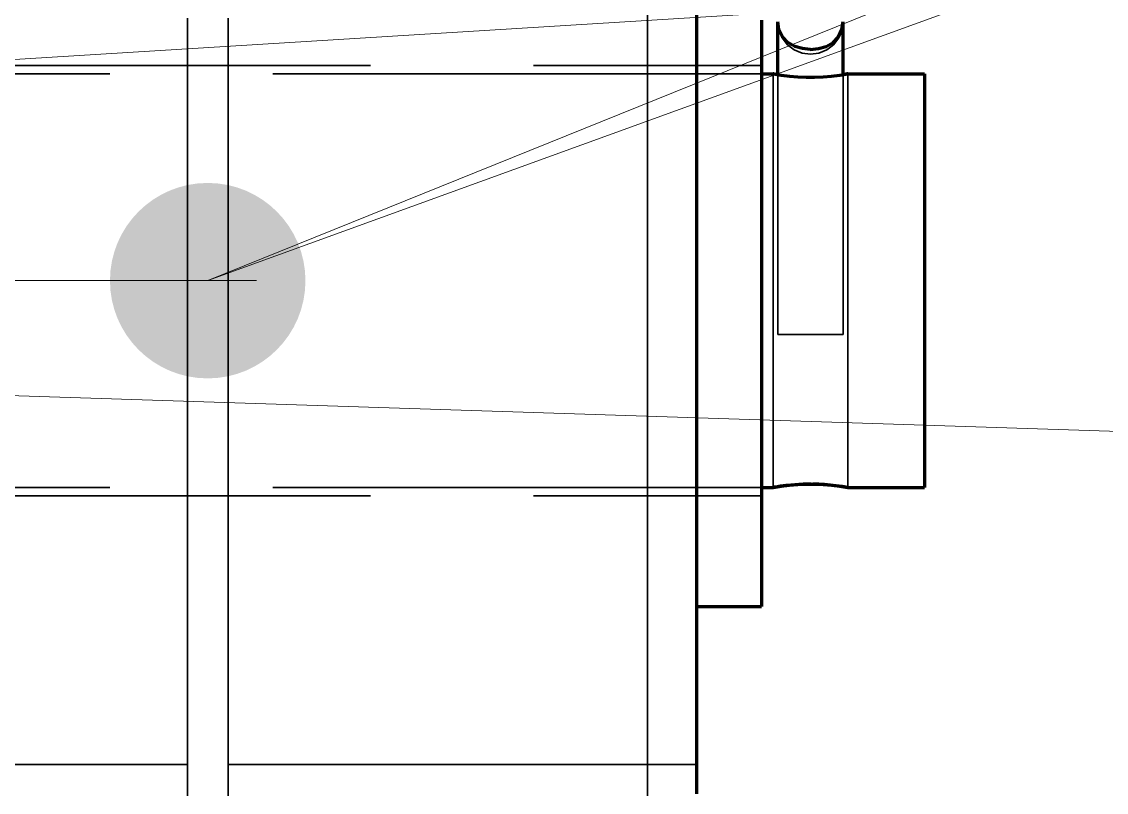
# Model space of a CAD drawing. Header units: millimetres. Extents: x 0 to 2382, y 0 to 420.
# Drawn here: x 181.46 to 188.12, y 230.86 to 235.59 of the extents above; entities that cross this region are included whole.
import ezdxf

# ---------------------------------------------------------------- set-up
doc = ezdxf.new("R2010")
doc.units = ezdxf.units.MM
doc.linetypes.add('IRAM-E-TRAZOS', pattern=[5, 4, -1])
doc.linetypes.add('IRAM-F-TRAZO-PUNTO', pattern=[20, 15, -2, 1, -2])
for name, color, linetype, lineweight in [('01-VISIBLE', 7, 'CONTINUOUS', 70), ('02-OCULTA', 4, 'IRAM-E-TRAZOS', 35), ('03-EJE', 1, 'IRAM-F-TRAZO-PUNTO', 18), ('08-FINA', 5, 'CONTINUOUS', 18)]:
    doc.layers.add(name, color=color, linetype=linetype, lineweight=lineweight)

msp = doc.modelspace()

# ---------------------------------------------------------------- hatches: boundary and pattern name
at = {"layer": '08-FINA'}
h = msp.add_hatch(color=7, dxfattribs=at)
h.dxf.hatch_style = 1
edge = h.paths.add_edge_path()
edge.add_arc((182.6, 234), 0.6, 0, 360)
h = msp.add_hatch(color=7, dxfattribs=at)
h.dxf.hatch_style = 1
edge = h.paths.add_edge_path()
edge.add_arc((182.6, 234), 0.6, 0, 360)

# ---------------------------------------------------------------- linework, layer by layer
at = {"layer": '01-VISIBLE'}
for p, q in [((186.1, 235.2649), (186.1, 235.59)), ((186.5, 235.2649), (186.5, 235.59)), ((186, 235.27), (186.07, 235.27)), ((186.53, 235.27), (187, 235.27)), ((186, 232.73), (186.07, 232.73)), ((186.53, 232.73), (187, 232.73)), ((185.6, 232), (186, 232))]:
    msp.add_line(p, q, dxfattribs=at)
for points in [[(185.6, 235.6625), (185.6, 235.575), (185.6, 235.4875), (185.6, 235.4), (185.6, 235.3125), (185.6, 235.225), (185.6, 235.1375), (185.6, 235.05), (185.6, 234.9625), (185.6, 234.875), (185.6, 234.7875), (185.6, 234.7), (185.6, 234.6125), (185.6, 234.525), (185.6, 234.4375), (185.6, 234.35), (185.6, 234.2625), (185.6, 234.175), (185.6, 234.0875), (185.6, 234), (185.6, 233.9125), (185.6, 233.825), (185.6, 233.7375), (185.6, 233.65), (185.6, 233.5625), (185.6, 233.475), (185.6, 233.3875), (185.6, 233.3), (185.6, 233.2125), (185.6, 233.125), (185.6, 233.0375), (185.6, 232.95), (185.6, 232.8625), (185.6, 232.775), (185.6, 232.6875), (185.6, 232.6), (185.6, 232.5125), (185.6, 232.425), (185.6, 232.3375), (185.6, 232.25), (185.6, 232.1625), (185.6, 232.075), (185.6, 231.9875), (185.6, 231.9), (185.6, 231.8125), (185.6, 231.725), (185.6, 231.6375), (185.6, 231.55), (185.6, 231.4625), (185.6, 231.375), (185.6, 231.2875), (185.6, 231.2), (185.6, 231.1125), (185.6, 231.025), (185.6, 230.9375), (185.6, 230.85)], [(186, 235.6), (186, 235.55), (186, 235.5), (186, 235.45), (186, 235.4), (186, 235.35), (186, 235.3), (186, 235.25), (186, 235.2), (186, 235.15), (186, 235.1), (186, 235.05), (186, 235), (186, 234.95), (186, 234.9), (186, 234.85), (186, 234.8), (186, 234.75), (186, 234.7), (186, 234.65), (186, 234.6), (186, 234.55), (186, 234.5), (186, 234.45), (186, 234.4), (186, 234.35), (186, 234.3), (186, 234.25), (186, 234.2), (186, 234.15), (186, 234.1), (186, 234.05), (186, 234), (186, 233.95), (186, 233.9), (186, 233.85), (186, 233.8), (186, 233.75), (186, 233.7), (186, 233.65), (186, 233.6), (186, 233.55), (186, 233.5), (186, 233.45), (186, 233.4), (186, 233.35), (186, 233.3), (186, 233.25), (186, 233.2), (186, 233.15), (186, 233.1), (186, 233.05), (186, 233), (186, 232.95), (186, 232.9), (186, 232.85), (186, 232.8), (186, 232.75), (186, 232.7), (186, 232.65), (186, 232.6), (186, 232.55), (186, 232.5), (186, 232.45), (186, 232.4), (186, 232.35), (186, 232.3), (186, 232.25), (186, 232.2), (186, 232.15), (186, 232.1), (186, 232.05), (186, 232)], [(186.3, 235.4201), (186.2512, 235.4246), (186.2042, 235.4384), (186.1617, 235.4625), (186.1276, 235.4975), (186.1066, 235.5416), (186.1, 235.59)], [(186.3, 235.4201), (186.3488, 235.4246), (186.3958, 235.4384), (186.4383, 235.4625), (186.4724, 235.4975), (186.4934, 235.5416), (186.5, 235.59)], [(186.1, 235.2649), (186.095, 235.2657), (186.09, 235.2665), (186.085, 235.2674), (186.08, 235.2682), (186.075, 235.2691), (186.07, 235.27)], [(186.07, 235.27), (186.1207, 235.2618), (186.1717, 235.2556), (186.223, 235.2514), (186.2743, 235.2493), (186.3257, 235.2493), (186.377, 235.2514), (186.4283, 235.2556), (186.4793, 235.2618), (186.53, 235.27)], [(186.53, 235.27), (186.525, 235.2691), (186.52, 235.2682), (186.515, 235.2674), (186.51, 235.2665), (186.505, 235.2657), (186.5, 235.2649)], [(187, 235.27), (187, 235.2192), (187, 235.1684), (187, 235.1176), (187, 235.0668), (187, 235.016), (187, 234.9652), (187, 234.9144), (187, 234.8636), (187, 234.8128), (187, 234.762), (187, 234.7112), (187, 234.6604), (187, 234.6096), (187, 234.5588), (187, 234.508), (187, 234.4572), (187, 234.4064), (187, 234.3556), (187, 234.3048), (187, 234.254), (187, 234.2032), (187, 234.1524), (187, 234.1016), (187, 234.0508), (187, 234), (187, 233.9492), (187, 233.8984), (187, 233.8476), (187, 233.7968), (187, 233.746), (187, 233.6952), (187, 233.6444), (187, 233.5936), (187, 233.5428), (187, 233.492), (187, 233.4412), (187, 233.3904), (187, 233.3396), (187, 233.2888), (187, 233.238), (187, 233.1872), (187, 233.1364), (187, 233.0856), (187, 233.0348), (187, 232.984), (187, 232.9332), (187, 232.8824), (187, 232.8316), (187, 232.7808), (187, 232.73)], [(186.07, 232.73), (186.1207, 232.7382), (186.1717, 232.7444), (186.223, 232.7486), (186.2743, 232.7507), (186.3257, 232.7507), (186.377, 232.7486), (186.4283, 232.7444), (186.4793, 232.7382), (186.53, 232.73)], [(186.1252, 232.7388), (186.1159, 232.7375), (186.1067, 232.7361), (186.0975, 232.7347), (186.0883, 232.7332), (186.0792, 232.7316), (186.07, 232.73)], [(186.1546, 232.7426), (186.1498, 232.742), (186.1449, 232.7414), (186.1401, 232.7408), (186.1352, 232.7402), (186.1304, 232.7395), (186.1255, 232.7389)], [(186.3039, 232.751), (186.2791, 232.7508), (186.2542, 232.7502), (186.2294, 232.749), (186.2046, 232.7474), (186.1798, 232.7452), (186.1551, 232.7426)], [(186.53, 232.73), (186.4944, 232.736), (186.4587, 232.741), (186.4228, 232.745), (186.3869, 232.748), (186.3509, 232.75), (186.3148, 232.7509)]]:
    msp.add_lwpolyline(points, dxfattribs=at)
at = {"layer": '02-OCULTA'}
for p, q in [((179.6, 235.32), (185.6, 235.32)), ((185.6, 235.32), (186, 235.32)), ((133, 235.27), (186, 235.27)), ((186.07, 232.73), (186.07, 235.27)), ((186.1, 233.67), (186.1, 235.2649)), ((186.5, 233.67), (186.5, 235.2649)), ((186.53, 232.73), (186.53, 235.27)), ((133, 232.73), (186, 232.73)), ((179.6, 232.68), (185.6, 232.68)), ((185.6, 232.68), (186, 232.68)), ((179.6, 231.03), (182.475, 231.03)), ((182.725, 231.03), (185.6, 231.03))]:
    msp.add_line(p, q, dxfattribs=at)
for points in [[(185.3, 235.638), (185.3, 235.575), (185.3, 235.512), (185.3, 235.449), (185.3, 235.386), (185.3, 235.323), (185.3, 235.26), (185.3, 235.197), (185.3, 235.134), (185.3, 235.071), (185.3, 235.008), (185.3, 234.945), (185.3, 234.882), (185.3, 234.819), (185.3, 234.756), (185.3, 234.693), (185.3, 234.63), (185.3, 234.567), (185.3, 234.504), (185.3, 234.441), (185.3, 234.378), (185.3, 234.315), (185.3, 234.252), (185.3, 234.189), (185.3, 234.126), (185.3, 234.063), (185.3, 234), (185.3, 233.937), (185.3, 233.874), (185.3, 233.811), (185.3, 233.748), (185.3, 233.685), (185.3, 233.622), (185.3, 233.559), (185.3, 233.496), (185.3, 233.433), (185.3, 233.37), (185.3, 233.307), (185.3, 233.244), (185.3, 233.181), (185.3, 233.118), (185.3, 233.055), (185.3, 232.992), (185.3, 232.929), (185.3, 232.866), (185.3, 232.803), (185.3, 232.74), (185.3, 232.677), (185.3, 232.614), (185.3, 232.551), (185.3, 232.488), (185.3, 232.425), (185.3, 232.362), (185.3, 232.299), (185.3, 232.236), (185.3, 232.173), (185.3, 232.11), (185.3, 232.047), (185.3, 231.984), (185.3, 231.921), (185.3, 231.858), (185.3, 231.795), (185.3, 231.732), (185.3, 231.669), (185.3, 231.606), (185.3, 231.543), (185.3, 231.48), (185.3, 231.417), (185.3, 231.354), (185.3, 231.291), (185.3, 231.228), (185.3, 231.165), (185.3, 231.102), (185.3, 231.039), (185.3, 230.976), (185.3, 230.913), (185.3, 230.85)], [(185.3, 230.85), (185.3, 230.913), (185.3, 230.976), (185.3, 231.039), (185.3, 231.102), (185.3, 231.165), (185.3, 231.228), (185.3, 231.291), (185.3, 231.354), (185.3, 231.417), (185.3, 231.48), (185.3, 231.543), (185.3, 231.606), (185.3, 231.669), (185.3, 231.732), (185.3, 231.795), (185.3, 231.858), (185.3, 231.921), (185.3, 231.984), (185.3, 232.047), (185.3, 232.11), (185.3, 232.173), (185.3, 232.236), (185.3, 232.299), (185.3, 232.362), (185.3, 232.425), (185.3, 232.488), (185.3, 232.551), (185.3, 232.614), (185.3, 232.677), (185.3, 232.74), (185.3, 232.803), (185.3, 232.866), (185.3, 232.929), (185.3, 232.992), (185.3, 233.055), (185.3, 233.118), (185.3, 233.181), (185.3, 233.244), (185.3, 233.307), (185.3, 233.37), (185.3, 233.433), (185.3, 233.496), (185.3, 233.559), (185.3, 233.622), (185.3, 233.685), (185.3, 233.748), (185.3, 233.811), (185.3, 233.874), (185.3, 233.937), (185.3, 234), (185.3, 234.063), (185.3, 234.126), (185.3, 234.189), (185.3, 234.252), (185.3, 234.315), (185.3, 234.378), (185.3, 234.441), (185.3, 234.504), (185.3, 234.567), (185.3, 234.63), (185.3, 234.693), (185.3, 234.756), (185.3, 234.819), (185.3, 234.882), (185.3, 234.945), (185.3, 235.008), (185.3, 235.071), (185.3, 235.134), (185.3, 235.197), (185.3, 235.26), (185.3, 235.323), (185.3, 235.386), (185.3, 235.449), (185.3, 235.512), (185.3, 235.575), (185.3, 235.638)], [(185.6, 230.85), (185.6, 230.9375), (185.6, 231.025), (185.6, 231.1125), (185.6, 231.2), (185.6, 231.2875), (185.6, 231.375), (185.6, 231.4625), (185.6, 231.55), (185.6, 231.6375), (185.6, 231.725), (185.6, 231.8125), (185.6, 231.9), (185.6, 231.9875), (185.6, 232.075), (185.6, 232.1625), (185.6, 232.25), (185.6, 232.3375), (185.6, 232.425), (185.6, 232.5125), (185.6, 232.6), (185.6, 232.6875), (185.6, 232.775), (185.6, 232.8625), (185.6, 232.95), (185.6, 233.0375), (185.6, 233.125), (185.6, 233.2125), (185.6, 233.3), (185.6, 233.3875), (185.6, 233.475), (185.6, 233.5625), (185.6, 233.65), (185.6, 233.7375), (185.6, 233.825), (185.6, 233.9125), (185.6, 234), (185.6, 234.0875), (185.6, 234.175), (185.6, 234.2625), (185.6, 234.35), (185.6, 234.4375), (185.6, 234.525), (185.6, 234.6125), (185.6, 234.7), (185.6, 234.7875), (185.6, 234.875), (185.6, 234.9625), (185.6, 235.05), (185.6, 235.1375), (185.6, 235.225), (185.6, 235.3125), (185.6, 235.4), (185.6, 235.4875), (185.6, 235.575), (185.6, 235.6625)], [(185.6, 235.638), (185.6, 235.575), (185.6, 235.512), (185.6, 235.449), (185.6, 235.386), (185.6, 235.323), (185.6, 235.26), (185.6, 235.197), (185.6, 235.134), (185.6, 235.071), (185.6, 235.008), (185.6, 234.945), (185.6, 234.882), (185.6, 234.819), (185.6, 234.756), (185.6, 234.693), (185.6, 234.63), (185.6, 234.567), (185.6, 234.504), (185.6, 234.441), (185.6, 234.378), (185.6, 234.315), (185.6, 234.252), (185.6, 234.189), (185.6, 234.126), (185.6, 234.063), (185.6, 234), (185.6, 233.937), (185.6, 233.874), (185.6, 233.811), (185.6, 233.748), (185.6, 233.685), (185.6, 233.622), (185.6, 233.559), (185.6, 233.496), (185.6, 233.433), (185.6, 233.37), (185.6, 233.307), (185.6, 233.244), (185.6, 233.181), (185.6, 233.118), (185.6, 233.055), (185.6, 232.992), (185.6, 232.929), (185.6, 232.866), (185.6, 232.803), (185.6, 232.74), (185.6, 232.677), (185.6, 232.614), (185.6, 232.551), (185.6, 232.488), (185.6, 232.425), (185.6, 232.362), (185.6, 232.299), (185.6, 232.236), (185.6, 232.173), (185.6, 232.11), (185.6, 232.047), (185.6, 231.984), (185.6, 231.921), (185.6, 231.858), (185.6, 231.795), (185.6, 231.732), (185.6, 231.669), (185.6, 231.606), (185.6, 231.543), (185.6, 231.48), (185.6, 231.417), (185.6, 231.354), (185.6, 231.291), (185.6, 231.228), (185.6, 231.165), (185.6, 231.102), (185.6, 231.039), (185.6, 230.976), (185.6, 230.913), (185.6, 230.85)], [(185.6, 230.85), (185.6, 230.913), (185.6, 230.976), (185.6, 231.039), (185.6, 231.102), (185.6, 231.165), (185.6, 231.228), (185.6, 231.291), (185.6, 231.354), (185.6, 231.417), (185.6, 231.48), (185.6, 231.543), (185.6, 231.606), (185.6, 231.669), (185.6, 231.732), (185.6, 231.795), (185.6, 231.858), (185.6, 231.921), (185.6, 231.984), (185.6, 232.047), (185.6, 232.11), (185.6, 232.173), (185.6, 232.236), (185.6, 232.299), (185.6, 232.362), (185.6, 232.425), (185.6, 232.488), (185.6, 232.551), (185.6, 232.614), (185.6, 232.677), (185.6, 232.74), (185.6, 232.803), (185.6, 232.866), (185.6, 232.929), (185.6, 232.992), (185.6, 233.055), (185.6, 233.118), (185.6, 233.181), (185.6, 233.244), (185.6, 233.307), (185.6, 233.37), (185.6, 233.433), (185.6, 233.496), (185.6, 233.559), (185.6, 233.622), (185.6, 233.685), (185.6, 233.748), (185.6, 233.811), (185.6, 233.874), (185.6, 233.937), (185.6, 234), (185.6, 234.063), (185.6, 234.126), (185.6, 234.189), (185.6, 234.252), (185.6, 234.315), (185.6, 234.378), (185.6, 234.441), (185.6, 234.504), (185.6, 234.567), (185.6, 234.63), (185.6, 234.693), (185.6, 234.756), (185.6, 234.819), (185.6, 234.882), (185.6, 234.945), (185.6, 235.008), (185.6, 235.071), (185.6, 235.134), (185.6, 235.197), (185.6, 235.26), (185.6, 235.323), (185.6, 235.386), (185.6, 235.449), (185.6, 235.512), (185.6, 235.575), (185.6, 235.638)], [(182.475, 235.612), (182.475, 235.55), (182.475, 235.488), (182.475, 235.426), (182.475, 235.364), (182.475, 235.302), (182.475, 235.24), (182.475, 235.178), (182.475, 235.116), (182.475, 235.054), (182.475, 234.992), (182.475, 234.93), (182.475, 234.868), (182.475, 234.806), (182.475, 234.744), (182.475, 234.682), (182.475, 234.62), (182.475, 234.558), (182.475, 234.496), (182.475, 234.434), (182.475, 234.372), (182.475, 234.31), (182.475, 234.248), (182.475, 234.186), (182.475, 234.124), (182.475, 234.062), (182.475, 234), (182.475, 233.938), (182.475, 233.876), (182.475, 233.814), (182.475, 233.752), (182.475, 233.69), (182.475, 233.628), (182.475, 233.566), (182.475, 233.504), (182.475, 233.442), (182.475, 233.38), (182.475, 233.318), (182.475, 233.256), (182.475, 233.194), (182.475, 233.132), (182.475, 233.07), (182.475, 233.008), (182.475, 232.946), (182.475, 232.884), (182.475, 232.822), (182.475, 232.76), (182.475, 232.698), (182.475, 232.636), (182.475, 232.574), (182.475, 232.512), (182.475, 232.45), (182.475, 232.388), (182.475, 232.326), (182.475, 232.264), (182.475, 232.202), (182.475, 232.14), (182.475, 232.078), (182.475, 232.016), (182.475, 231.954), (182.475, 231.892), (182.475, 231.83), (182.475, 231.768), (182.475, 231.706), (182.475, 231.644), (182.475, 231.582), (182.475, 231.52), (182.475, 231.458), (182.475, 231.396), (182.475, 231.334), (182.475, 231.272), (182.475, 231.21), (182.475, 231.148), (182.475, 231.086), (182.475, 231.024), (182.475, 230.962), (182.475, 230.9), (182.475, 230.838)], [(182.475, 230.838), (182.475, 230.9), (182.475, 230.962), (182.475, 231.024), (182.475, 231.086), (182.475, 231.148), (182.475, 231.21), (182.475, 231.272), (182.475, 231.334), (182.475, 231.396), (182.475, 231.458), (182.475, 231.52), (182.475, 231.582), (182.475, 231.644), (182.475, 231.706), (182.475, 231.768), (182.475, 231.83), (182.475, 231.892), (182.475, 231.954), (182.475, 232.016), (182.475, 232.078), (182.475, 232.14), (182.475, 232.202), (182.475, 232.264), (182.475, 232.326), (182.475, 232.388), (182.475, 232.45), (182.475, 232.512), (182.475, 232.574), (182.475, 232.636), (182.475, 232.698), (182.475, 232.76), (182.475, 232.822), (182.475, 232.884), (182.475, 232.946), (182.475, 233.008), (182.475, 233.07), (182.475, 233.132), (182.475, 233.194), (182.475, 233.256), (182.475, 233.318), (182.475, 233.38), (182.475, 233.442), (182.475, 233.504), (182.475, 233.566), (182.475, 233.628), (182.475, 233.69), (182.475, 233.752), (182.475, 233.814), (182.475, 233.876), (182.475, 233.938), (182.475, 234), (182.475, 234.062), (182.475, 234.124), (182.475, 234.186), (182.475, 234.248), (182.475, 234.31), (182.475, 234.372), (182.475, 234.434), (182.475, 234.496), (182.475, 234.558), (182.475, 234.62), (182.475, 234.682), (182.475, 234.744), (182.475, 234.806), (182.475, 234.868), (182.475, 234.93), (182.475, 234.992), (182.475, 235.054), (182.475, 235.116), (182.475, 235.178), (182.475, 235.24), (182.475, 235.302), (182.475, 235.364), (182.475, 235.426), (182.475, 235.488), (182.475, 235.55), (182.475, 235.612)], [(182.475, 235.6108), (182.475, 235.5605), (182.475, 235.5102), (182.475, 235.4598), (182.475, 235.4095), (182.475, 235.3592), (182.475, 235.3088), (182.475, 235.2585), (182.475, 235.2081), (182.475, 235.1578), (182.475, 235.1075), (182.475, 235.0571), (182.475, 235.0068), (182.475, 234.9564), (182.475, 234.9061), (182.475, 234.8558), (182.475, 234.8054), (182.475, 234.7551), (182.475, 234.7047), (182.475, 234.6544), (182.475, 234.6041), (182.475, 234.5537), (182.475, 234.5034), (182.475, 234.4531), (182.475, 234.4027), (182.475, 234.3524), (182.475, 234.302), (182.475, 234.2517), (182.475, 234.2014), (182.475, 234.151), (182.475, 234.1007), (182.475, 234.0503), (182.475, 234), (182.475, 233.9497), (182.475, 233.8993), (182.475, 233.849), (182.475, 233.7986), (182.475, 233.7483), (182.475, 233.698), (182.475, 233.6476), (182.475, 233.5973), (182.475, 233.5469), (182.475, 233.4966), (182.475, 233.4463), (182.475, 233.3959), (182.475, 233.3456), (182.475, 233.2953), (182.475, 233.2449), (182.475, 233.1946), (182.475, 233.1442), (182.475, 233.0939), (182.475, 233.0436), (182.475, 232.9932), (182.475, 232.9429), (182.475, 232.8925), (182.475, 232.8422), (182.475, 232.7919), (182.475, 232.7415), (182.475, 232.6912), (182.475, 232.6408), (182.475, 232.5905), (182.475, 232.5402), (182.475, 232.4898), (182.475, 232.4395), (182.475, 232.3892), (182.475, 232.3388), (182.475, 232.2885), (182.475, 232.2381), (182.475, 232.1878), (182.475, 232.1375), (182.475, 232.0871), (182.475, 232.0368), (182.475, 231.9864), (182.475, 231.9361), (182.475, 231.8858), (182.475, 231.8354), (182.475, 231.7851), (182.475, 231.7347), (182.475, 231.6844), (182.475, 231.6341), (182.475, 231.5837), (182.475, 231.5334), (182.475, 231.4831), (182.475, 231.4327), (182.475, 231.3824), (182.475, 231.332), (182.475, 231.2817), (182.475, 231.2314), (182.475, 231.181), (182.475, 231.1307), (182.475, 231.0803), (182.475, 231.03)], [(182.475, 231.03), (182.475, 231.0803), (182.475, 231.1307), (182.475, 231.181), (182.475, 231.2314), (182.475, 231.2817), (182.475, 231.332), (182.475, 231.3824), (182.475, 231.4327), (182.475, 231.4831), (182.475, 231.5334), (182.475, 231.5837), (182.475, 231.6341), (182.475, 231.6844), (182.475, 231.7347), (182.475, 231.7851), (182.475, 231.8354), (182.475, 231.8858), (182.475, 231.9361), (182.475, 231.9864), (182.475, 232.0368), (182.475, 232.0871), (182.475, 232.1375), (182.475, 232.1878), (182.475, 232.2381), (182.475, 232.2885), (182.475, 232.3388), (182.475, 232.3892), (182.475, 232.4395), (182.475, 232.4898), (182.475, 232.5402), (182.475, 232.5905), (182.475, 232.6408), (182.475, 232.6912), (182.475, 232.7415), (182.475, 232.7919), (182.475, 232.8422), (182.475, 232.8925), (182.475, 232.9429), (182.475, 232.9932), (182.475, 233.0436), (182.475, 233.0939), (182.475, 233.1442), (182.475, 233.1946), (182.475, 233.2449), (182.475, 233.2953), (182.475, 233.3456), (182.475, 233.3959), (182.475, 233.4463), (182.475, 233.4966), (182.475, 233.5469), (182.475, 233.5973), (182.475, 233.6476), (182.475, 233.698), (182.475, 233.7483), (182.475, 233.7986), (182.475, 233.849), (182.475, 233.8993), (182.475, 233.9497), (182.475, 234), (182.475, 234.0503), (182.475, 234.1007), (182.475, 234.151), (182.475, 234.2014), (182.475, 234.2517), (182.475, 234.302), (182.475, 234.3524), (182.475, 234.4027), (182.475, 234.4531), (182.475, 234.5034), (182.475, 234.5537), (182.475, 234.6041), (182.475, 234.6544), (182.475, 234.7047), (182.475, 234.7551), (182.475, 234.8054), (182.475, 234.8558), (182.475, 234.9061), (182.475, 234.9564), (182.475, 235.0068), (182.475, 235.0571), (182.475, 235.1075), (182.475, 235.1578), (182.475, 235.2081), (182.475, 235.2585), (182.475, 235.3088), (182.475, 235.3592), (182.475, 235.4095), (182.475, 235.4598), (182.475, 235.5102), (182.475, 235.5605), (182.475, 235.6108)], [(182.725, 235.612), (182.725, 235.55), (182.725, 235.488), (182.725, 235.426), (182.725, 235.364), (182.725, 235.302), (182.725, 235.24), (182.725, 235.178), (182.725, 235.116), (182.725, 235.054), (182.725, 234.992), (182.725, 234.93), (182.725, 234.868), (182.725, 234.806), (182.725, 234.744), (182.725, 234.682), (182.725, 234.62), (182.725, 234.558), (182.725, 234.496), (182.725, 234.434), (182.725, 234.372), (182.725, 234.31), (182.725, 234.248), (182.725, 234.186), (182.725, 234.124), (182.725, 234.062), (182.725, 234), (182.725, 233.938), (182.725, 233.876), (182.725, 233.814), (182.725, 233.752), (182.725, 233.69), (182.725, 233.628), (182.725, 233.566), (182.725, 233.504), (182.725, 233.442), (182.725, 233.38), (182.725, 233.318), (182.725, 233.256), (182.725, 233.194), (182.725, 233.132), (182.725, 233.07), (182.725, 233.008), (182.725, 232.946), (182.725, 232.884), (182.725, 232.822), (182.725, 232.76), (182.725, 232.698), (182.725, 232.636), (182.725, 232.574), (182.725, 232.512), (182.725, 232.45), (182.725, 232.388), (182.725, 232.326), (182.725, 232.264), (182.725, 232.202), (182.725, 232.14), (182.725, 232.078), (182.725, 232.016), (182.725, 231.954), (182.725, 231.892), (182.725, 231.83), (182.725, 231.768), (182.725, 231.706), (182.725, 231.644), (182.725, 231.582), (182.725, 231.52), (182.725, 231.458), (182.725, 231.396), (182.725, 231.334), (182.725, 231.272), (182.725, 231.21), (182.725, 231.148), (182.725, 231.086), (182.725, 231.024), (182.725, 230.962), (182.725, 230.9), (182.725, 230.838)], [(182.725, 230.838), (182.725, 230.9), (182.725, 230.962), (182.725, 231.024), (182.725, 231.086), (182.725, 231.148), (182.725, 231.21), (182.725, 231.272), (182.725, 231.334), (182.725, 231.396), (182.725, 231.458), (182.725, 231.52), (182.725, 231.582), (182.725, 231.644), (182.725, 231.706), (182.725, 231.768), (182.725, 231.83), (182.725, 231.892), (182.725, 231.954), (182.725, 232.016), (182.725, 232.078), (182.725, 232.14), (182.725, 232.202), (182.725, 232.264), (182.725, 232.326), (182.725, 232.388), (182.725, 232.45), (182.725, 232.512), (182.725, 232.574), (182.725, 232.636), (182.725, 232.698), (182.725, 232.76), (182.725, 232.822), (182.725, 232.884), (182.725, 232.946), (182.725, 233.008), (182.725, 233.07), (182.725, 233.132), (182.725, 233.194), (182.725, 233.256), (182.725, 233.318), (182.725, 233.38), (182.725, 233.442), (182.725, 233.504), (182.725, 233.566), (182.725, 233.628), (182.725, 233.69), (182.725, 233.752), (182.725, 233.814), (182.725, 233.876), (182.725, 233.938), (182.725, 234), (182.725, 234.062), (182.725, 234.124), (182.725, 234.186), (182.725, 234.248), (182.725, 234.31), (182.725, 234.372), (182.725, 234.434), (182.725, 234.496), (182.725, 234.558), (182.725, 234.62), (182.725, 234.682), (182.725, 234.744), (182.725, 234.806), (182.725, 234.868), (182.725, 234.93), (182.725, 234.992), (182.725, 235.054), (182.725, 235.116), (182.725, 235.178), (182.725, 235.24), (182.725, 235.302), (182.725, 235.364), (182.725, 235.426), (182.725, 235.488), (182.725, 235.55), (182.725, 235.612)], [(182.725, 235.6108), (182.725, 235.5605), (182.725, 235.5102), (182.725, 235.4598), (182.725, 235.4095), (182.725, 235.3592), (182.725, 235.3088), (182.725, 235.2585), (182.725, 235.2081), (182.725, 235.1578), (182.725, 235.1075), (182.725, 235.0571), (182.725, 235.0068), (182.725, 234.9564), (182.725, 234.9061), (182.725, 234.8558), (182.725, 234.8054), (182.725, 234.7551), (182.725, 234.7047), (182.725, 234.6544), (182.725, 234.6041), (182.725, 234.5537), (182.725, 234.5034), (182.725, 234.4531), (182.725, 234.4027), (182.725, 234.3524), (182.725, 234.302), (182.725, 234.2517), (182.725, 234.2014), (182.725, 234.151), (182.725, 234.1007), (182.725, 234.0503), (182.725, 234), (182.725, 233.9497), (182.725, 233.8993), (182.725, 233.849), (182.725, 233.7986), (182.725, 233.7483), (182.725, 233.698), (182.725, 233.6476), (182.725, 233.5973), (182.725, 233.5469), (182.725, 233.4966), (182.725, 233.4463), (182.725, 233.3959), (182.725, 233.3456), (182.725, 233.2953), (182.725, 233.2449), (182.725, 233.1946), (182.725, 233.1442), (182.725, 233.0939), (182.725, 233.0436), (182.725, 232.9932), (182.725, 232.9429), (182.725, 232.8925), (182.725, 232.8422), (182.725, 232.7919), (182.725, 232.7415), (182.725, 232.6912), (182.725, 232.6408), (182.725, 232.5905), (182.725, 232.5402), (182.725, 232.4898), (182.725, 232.4395), (182.725, 232.3892), (182.725, 232.3388), (182.725, 232.2885), (182.725, 232.2381), (182.725, 232.1878), (182.725, 232.1375), (182.725, 232.0871), (182.725, 232.0368), (182.725, 231.9864), (182.725, 231.9361), (182.725, 231.8858), (182.725, 231.8354), (182.725, 231.7851), (182.725, 231.7347), (182.725, 231.6844), (182.725, 231.6341), (182.725, 231.5837), (182.725, 231.5334), (182.725, 231.4831), (182.725, 231.4327), (182.725, 231.3824), (182.725, 231.332), (182.725, 231.2817), (182.725, 231.2314), (182.725, 231.181), (182.725, 231.1307), (182.725, 231.0803), (182.725, 231.03)], [(182.725, 231.03), (182.725, 231.0803), (182.725, 231.1307), (182.725, 231.181), (182.725, 231.2314), (182.725, 231.2817), (182.725, 231.332), (182.725, 231.3824), (182.725, 231.4327), (182.725, 231.4831), (182.725, 231.5334), (182.725, 231.5837), (182.725, 231.6341), (182.725, 231.6844), (182.725, 231.7347), (182.725, 231.7851), (182.725, 231.8354), (182.725, 231.8858), (182.725, 231.9361), (182.725, 231.9864), (182.725, 232.0368), (182.725, 232.0871), (182.725, 232.1375), (182.725, 232.1878), (182.725, 232.2381), (182.725, 232.2885), (182.725, 232.3388), (182.725, 232.3892), (182.725, 232.4395), (182.725, 232.4898), (182.725, 232.5402), (182.725, 232.5905), (182.725, 232.6408), (182.725, 232.6912), (182.725, 232.7415), (182.725, 232.7919), (182.725, 232.8422), (182.725, 232.8925), (182.725, 232.9429), (182.725, 232.9932), (182.725, 233.0436), (182.725, 233.0939), (182.725, 233.1442), (182.725, 233.1946), (182.725, 233.2449), (182.725, 233.2953), (182.725, 233.3456), (182.725, 233.3959), (182.725, 233.4463), (182.725, 233.4966), (182.725, 233.5469), (182.725, 233.5973), (182.725, 233.6476), (182.725, 233.698), (182.725, 233.7483), (182.725, 233.7986), (182.725, 233.849), (182.725, 233.8993), (182.725, 233.9497), (182.725, 234), (182.725, 234.0503), (182.725, 234.1007), (182.725, 234.151), (182.725, 234.2014), (182.725, 234.2517), (182.725, 234.302), (182.725, 234.3524), (182.725, 234.4027), (182.725, 234.4531), (182.725, 234.5034), (182.725, 234.5537), (182.725, 234.6041), (182.725, 234.6544), (182.725, 234.7047), (182.725, 234.7551), (182.725, 234.8054), (182.725, 234.8558), (182.725, 234.9061), (182.725, 234.9564), (182.725, 235.0068), (182.725, 235.0571), (182.725, 235.1075), (182.725, 235.1578), (182.725, 235.2081), (182.725, 235.2585), (182.725, 235.3088), (182.725, 235.3592), (182.725, 235.4095), (182.725, 235.4598), (182.725, 235.5102), (182.725, 235.5605), (182.725, 235.6108)], [(185.3, 235.612), (185.3, 235.55), (185.3, 235.488), (185.3, 235.426), (185.3, 235.364), (185.3, 235.302), (185.3, 235.24), (185.3, 235.178), (185.3, 235.116), (185.3, 235.054), (185.3, 234.992), (185.3, 234.93), (185.3, 234.868), (185.3, 234.806), (185.3, 234.744), (185.3, 234.682), (185.3, 234.62), (185.3, 234.558), (185.3, 234.496), (185.3, 234.434), (185.3, 234.372), (185.3, 234.31), (185.3, 234.248), (185.3, 234.186), (185.3, 234.124), (185.3, 234.062), (185.3, 234), (185.3, 233.938), (185.3, 233.876), (185.3, 233.814), (185.3, 233.752), (185.3, 233.69), (185.3, 233.628), (185.3, 233.566), (185.3, 233.504), (185.3, 233.442), (185.3, 233.38), (185.3, 233.318), (185.3, 233.256), (185.3, 233.194), (185.3, 233.132), (185.3, 233.07), (185.3, 233.008), (185.3, 232.946), (185.3, 232.884), (185.3, 232.822), (185.3, 232.76), (185.3, 232.698), (185.3, 232.636), (185.3, 232.574), (185.3, 232.512), (185.3, 232.45), (185.3, 232.388), (185.3, 232.326), (185.3, 232.264), (185.3, 232.202), (185.3, 232.14), (185.3, 232.078), (185.3, 232.016), (185.3, 231.954), (185.3, 231.892), (185.3, 231.83), (185.3, 231.768), (185.3, 231.706), (185.3, 231.644), (185.3, 231.582), (185.3, 231.52), (185.3, 231.458), (185.3, 231.396), (185.3, 231.334), (185.3, 231.272), (185.3, 231.21), (185.3, 231.148), (185.3, 231.086), (185.3, 231.024), (185.3, 230.962), (185.3, 230.9), (185.3, 230.838)], [(185.3, 230.838), (185.3, 230.9), (185.3, 230.962), (185.3, 231.024), (185.3, 231.086), (185.3, 231.148), (185.3, 231.21), (185.3, 231.272), (185.3, 231.334), (185.3, 231.396), (185.3, 231.458), (185.3, 231.52), (185.3, 231.582), (185.3, 231.644), (185.3, 231.706), (185.3, 231.768), (185.3, 231.83), (185.3, 231.892), (185.3, 231.954), (185.3, 232.016), (185.3, 232.078), (185.3, 232.14), (185.3, 232.202), (185.3, 232.264), (185.3, 232.326), (185.3, 232.388), (185.3, 232.45), (185.3, 232.512), (185.3, 232.574), (185.3, 232.636), (185.3, 232.698), (185.3, 232.76), (185.3, 232.822), (185.3, 232.884), (185.3, 232.946), (185.3, 233.008), (185.3, 233.07), (185.3, 233.132), (185.3, 233.194), (185.3, 233.256), (185.3, 233.318), (185.3, 233.38), (185.3, 233.442), (185.3, 233.504), (185.3, 233.566), (185.3, 233.628), (185.3, 233.69), (185.3, 233.752), (185.3, 233.814), (185.3, 233.876), (185.3, 233.938), (185.3, 234), (185.3, 234.062), (185.3, 234.124), (185.3, 234.186), (185.3, 234.248), (185.3, 234.31), (185.3, 234.372), (185.3, 234.434), (185.3, 234.496), (185.3, 234.558), (185.3, 234.62), (185.3, 234.682), (185.3, 234.744), (185.3, 234.806), (185.3, 234.868), (185.3, 234.93), (185.3, 234.992), (185.3, 235.054), (185.3, 235.116), (185.3, 235.178), (185.3, 235.24), (185.3, 235.302), (185.3, 235.364), (185.3, 235.426), (185.3, 235.488), (185.3, 235.55), (185.3, 235.612)], [(185.6, 235.6108), (185.6, 235.5605), (185.6, 235.5102), (185.6, 235.4598), (185.6, 235.4095), (185.6, 235.3592), (185.6, 235.3088), (185.6, 235.2585), (185.6, 235.2081), (185.6, 235.1578), (185.6, 235.1075), (185.6, 235.0571), (185.6, 235.0068), (185.6, 234.9564), (185.6, 234.9061), (185.6, 234.8558), (185.6, 234.8054), (185.6, 234.7551), (185.6, 234.7047), (185.6, 234.6544), (185.6, 234.6041), (185.6, 234.5537), (185.6, 234.5034), (185.6, 234.4531), (185.6, 234.4027), (185.6, 234.3524), (185.6, 234.302), (185.6, 234.2517), (185.6, 234.2014), (185.6, 234.151), (185.6, 234.1007), (185.6, 234.0503), (185.6, 234), (185.6, 233.9497), (185.6, 233.8993), (185.6, 233.849), (185.6, 233.7986), (185.6, 233.7483), (185.6, 233.698), (185.6, 233.6476), (185.6, 233.5973), (185.6, 233.5469), (185.6, 233.4966), (185.6, 233.4463), (185.6, 233.3959), (185.6, 233.3456), (185.6, 233.2953), (185.6, 233.2449), (185.6, 233.1946), (185.6, 233.1442), (185.6, 233.0939), (185.6, 233.0436), (185.6, 232.9932), (185.6, 232.9429), (185.6, 232.8925), (185.6, 232.8422), (185.6, 232.7919), (185.6, 232.7415), (185.6, 232.6912), (185.6, 232.6408), (185.6, 232.5905), (185.6, 232.5402), (185.6, 232.4898), (185.6, 232.4395), (185.6, 232.3892), (185.6, 232.3388), (185.6, 232.2885), (185.6, 232.2381), (185.6, 232.1878), (185.6, 232.1375), (185.6, 232.0871), (185.6, 232.0368), (185.6, 231.9864), (185.6, 231.9361), (185.6, 231.8858), (185.6, 231.8354), (185.6, 231.7851), (185.6, 231.7347), (185.6, 231.6844), (185.6, 231.6341), (185.6, 231.5837), (185.6, 231.5334), (185.6, 231.4831), (185.6, 231.4327), (185.6, 231.3824), (185.6, 231.332), (185.6, 231.2817), (185.6, 231.2314), (185.6, 231.181), (185.6, 231.1307), (185.6, 231.0803), (185.6, 231.03)], [(185.6, 231.03), (185.6, 231.0803), (185.6, 231.1307), (185.6, 231.181), (185.6, 231.2314), (185.6, 231.2817), (185.6, 231.332), (185.6, 231.3824), (185.6, 231.4327), (185.6, 231.4831), (185.6, 231.5334), (185.6, 231.5837), (185.6, 231.6341), (185.6, 231.6844), (185.6, 231.7347), (185.6, 231.7851), (185.6, 231.8354), (185.6, 231.8858), (185.6, 231.9361), (185.6, 231.9864), (185.6, 232.0368), (185.6, 232.0871), (185.6, 232.1375), (185.6, 232.1878), (185.6, 232.2381), (185.6, 232.2885), (185.6, 232.3388), (185.6, 232.3892), (185.6, 232.4395), (185.6, 232.4898), (185.6, 232.5402), (185.6, 232.5905), (185.6, 232.6408), (185.6, 232.6912), (185.6, 232.7415), (185.6, 232.7919), (185.6, 232.8422), (185.6, 232.8925), (185.6, 232.9429), (185.6, 232.9932), (185.6, 233.0436), (185.6, 233.0939), (185.6, 233.1442), (185.6, 233.1946), (185.6, 233.2449), (185.6, 233.2953), (185.6, 233.3456), (185.6, 233.3959), (185.6, 233.4463), (185.6, 233.4966), (185.6, 233.5469), (185.6, 233.5973), (185.6, 233.6476), (185.6, 233.698), (185.6, 233.7483), (185.6, 233.7986), (185.6, 233.849), (185.6, 233.8993), (185.6, 233.9497), (185.6, 234), (185.6, 234.0503), (185.6, 234.1007), (185.6, 234.151), (185.6, 234.2014), (185.6, 234.2517), (185.6, 234.302), (185.6, 234.3524), (185.6, 234.4027), (185.6, 234.4531), (185.6, 234.5034), (185.6, 234.5537), (185.6, 234.6041), (185.6, 234.6544), (185.6, 234.7047), (185.6, 234.7551), (185.6, 234.8054), (185.6, 234.8558), (185.6, 234.9061), (185.6, 234.9564), (185.6, 235.0068), (185.6, 235.0571), (185.6, 235.1075), (185.6, 235.1578), (185.6, 235.2081), (185.6, 235.2585), (185.6, 235.3088), (185.6, 235.3592), (185.6, 235.4095), (185.6, 235.4598), (185.6, 235.5102), (185.6, 235.5605), (185.6, 235.6108)], [(185.6, 235.6), (185.6, 235.55), (185.6, 235.5), (185.6, 235.45), (185.6, 235.4), (185.6, 235.35), (185.6, 235.3), (185.6, 235.25), (185.6, 235.2), (185.6, 235.15), (185.6, 235.1), (185.6, 235.05), (185.6, 235), (185.6, 234.95), (185.6, 234.9), (185.6, 234.85), (185.6, 234.8), (185.6, 234.75), (185.6, 234.7), (185.6, 234.65), (185.6, 234.6), (185.6, 234.55), (185.6, 234.5), (185.6, 234.45), (185.6, 234.4), (185.6, 234.35), (185.6, 234.3), (185.6, 234.25), (185.6, 234.2), (185.6, 234.15), (185.6, 234.1), (185.6, 234.05), (185.6, 234), (185.6, 233.95), (185.6, 233.9), (185.6, 233.85), (185.6, 233.8), (185.6, 233.75), (185.6, 233.7), (185.6, 233.65), (185.6, 233.6), (185.6, 233.55), (185.6, 233.5), (185.6, 233.45), (185.6, 233.4), (185.6, 233.35), (185.6, 233.3), (185.6, 233.25), (185.6, 233.2), (185.6, 233.15), (185.6, 233.1), (185.6, 233.05), (185.6, 233), (185.6, 232.95), (185.6, 232.9), (185.6, 232.85), (185.6, 232.8), (185.6, 232.75), (185.6, 232.7), (185.6, 232.65), (185.6, 232.6), (185.6, 232.55), (185.6, 232.5), (185.6, 232.45), (185.6, 232.4), (185.6, 232.35), (185.6, 232.3), (185.6, 232.25), (185.6, 232.2), (185.6, 232.15), (185.6, 232.1), (185.6, 232.05), (185.6, 232)], [(185.6, 232), (185.6, 232.05), (185.6, 232.1), (185.6, 232.15), (185.6, 232.2), (185.6, 232.25), (185.6, 232.3), (185.6, 232.35), (185.6, 232.4), (185.6, 232.45), (185.6, 232.5), (185.6, 232.55), (185.6, 232.6), (185.6, 232.65), (185.6, 232.7), (185.6, 232.75), (185.6, 232.8), (185.6, 232.85), (185.6, 232.9), (185.6, 232.95), (185.6, 233), (185.6, 233.05), (185.6, 233.1), (185.6, 233.15), (185.6, 233.2), (185.6, 233.25), (185.6, 233.3), (185.6, 233.35), (185.6, 233.4), (185.6, 233.45), (185.6, 233.5), (185.6, 233.55), (185.6, 233.6), (185.6, 233.65), (185.6, 233.7), (185.6, 233.75), (185.6, 233.8), (185.6, 233.85), (185.6, 233.9), (185.6, 233.95), (185.6, 234), (185.6, 234.05), (185.6, 234.1), (185.6, 234.15), (185.6, 234.2), (185.6, 234.25), (185.6, 234.3), (185.6, 234.35), (185.6, 234.4), (185.6, 234.45), (185.6, 234.5), (185.6, 234.55), (185.6, 234.6), (185.6, 234.65), (185.6, 234.7), (185.6, 234.75), (185.6, 234.8), (185.6, 234.85), (185.6, 234.9), (185.6, 234.95), (185.6, 235), (185.6, 235.05), (185.6, 235.1), (185.6, 235.15), (185.6, 235.2), (185.6, 235.25), (185.6, 235.3), (185.6, 235.35), (185.6, 235.4), (185.6, 235.45), (185.6, 235.5), (185.6, 235.55), (185.6, 235.6)], [(186, 232), (186, 232.05), (186, 232.1), (186, 232.15), (186, 232.2), (186, 232.25), (186, 232.3), (186, 232.35), (186, 232.4), (186, 232.45), (186, 232.5), (186, 232.55), (186, 232.6), (186, 232.65), (186, 232.7), (186, 232.75), (186, 232.8), (186, 232.85), (186, 232.9), (186, 232.95), (186, 233), (186, 233.05), (186, 233.1), (186, 233.15), (186, 233.2), (186, 233.25), (186, 233.3), (186, 233.35), (186, 233.4), (186, 233.45), (186, 233.5), (186, 233.55), (186, 233.6), (186, 233.65), (186, 233.7), (186, 233.75), (186, 233.8), (186, 233.85), (186, 233.9), (186, 233.95), (186, 234), (186, 234.05), (186, 234.1), (186, 234.15), (186, 234.2), (186, 234.25), (186, 234.3), (186, 234.35), (186, 234.4), (186, 234.45), (186, 234.5), (186, 234.55), (186, 234.6), (186, 234.65), (186, 234.7), (186, 234.75), (186, 234.8), (186, 234.85), (186, 234.9), (186, 234.95), (186, 235), (186, 235.05), (186, 235.1), (186, 235.15), (186, 235.2), (186, 235.25), (186, 235.3), (186, 235.35), (186, 235.4), (186, 235.45), (186, 235.5), (186, 235.55), (186, 235.6)], [(186.1, 235.59), (186.1066, 235.5416), (186.1276, 235.4975), (186.1617, 235.4625), (186.2042, 235.4384), (186.2512, 235.4246), (186.3, 235.4201)], [(186.3, 235.39), (186.2482, 235.3968), (186.2, 235.4168), (186.1586, 235.4486), (186.1268, 235.49), (186.1068, 235.5382), (186.1, 235.59)], [(186.3, 235.4201), (186.3488, 235.4246), (186.3958, 235.4384), (186.4383, 235.4625), (186.4724, 235.4975), (186.4934, 235.5416), (186.5, 235.59)], [(186.3, 235.39), (186.3518, 235.3968), (186.4, 235.4168), (186.4414, 235.4486), (186.4732, 235.49), (186.4932, 235.5382), (186.5, 235.59)], [(185.6, 235.32), (185.6, 235.2692), (185.6, 235.2185), (185.6, 235.1677), (185.6, 235.1169), (185.6, 235.0662), (185.6, 235.0154), (185.6, 234.9646), (185.6, 234.9138), (185.6, 234.8631), (185.6, 234.8123), (185.6, 234.7615), (185.6, 234.7108), (185.6, 234.66), (185.6, 234.6092), (185.6, 234.5585), (185.6, 234.5077), (185.6, 234.4569), (185.6, 234.4062), (185.6, 234.3554), (185.6, 234.3046), (185.6, 234.2538), (185.6, 234.2031), (185.6, 234.1523), (185.6, 234.1015), (185.6, 234.0508), (185.6, 234), (185.6, 233.9492), (185.6, 233.8985), (185.6, 233.8477), (185.6, 233.7969), (185.6, 233.7462), (185.6, 233.6954), (185.6, 233.6446), (185.6, 233.5938), (185.6, 233.5431), (185.6, 233.4923), (185.6, 233.4415), (185.6, 233.3908), (185.6, 233.34), (185.6, 233.2892), (185.6, 233.2385), (185.6, 233.1877), (185.6, 233.1369), (185.6, 233.0862), (185.6, 233.0354), (185.6, 232.9846), (185.6, 232.9338), (185.6, 232.8831), (185.6, 232.8323), (185.6, 232.7815), (185.6, 232.7308), (185.6, 232.68)], [(185.6, 232.68), (185.6, 232.7308), (185.6, 232.7815), (185.6, 232.8323), (185.6, 232.8831), (185.6, 232.9338), (185.6, 232.9846), (185.6, 233.0354), (185.6, 233.0862), (185.6, 233.1369), (185.6, 233.1877), (185.6, 233.2385), (185.6, 233.2892), (185.6, 233.34), (185.6, 233.3908), (185.6, 233.4415), (185.6, 233.4923), (185.6, 233.5431), (185.6, 233.5938), (185.6, 233.6446), (185.6, 233.6954), (185.6, 233.7462), (185.6, 233.7969), (185.6, 233.8477), (185.6, 233.8985), (185.6, 233.9492), (185.6, 234), (185.6, 234.0508), (185.6, 234.1015), (185.6, 234.1523), (185.6, 234.2031), (185.6, 234.2538), (185.6, 234.3046), (185.6, 234.3554), (185.6, 234.4062), (185.6, 234.4569), (185.6, 234.5077), (185.6, 234.5585), (185.6, 234.6092), (185.6, 234.66), (185.6, 234.7108), (185.6, 234.7615), (185.6, 234.8123), (185.6, 234.8631), (185.6, 234.9138), (185.6, 234.9646), (185.6, 235.0154), (185.6, 235.0662), (185.6, 235.1169), (185.6, 235.1677), (185.6, 235.2185), (185.6, 235.2692), (185.6, 235.32)], [(185.6, 235.32), (185.6, 235.2692), (185.6, 235.2185), (185.6, 235.1677), (185.6, 235.1169), (185.6, 235.0662), (185.6, 235.0154), (185.6, 234.9646), (185.6, 234.9138), (185.6, 234.8631), (185.6, 234.8123), (185.6, 234.7615), (185.6, 234.7108), (185.6, 234.66), (185.6, 234.6092), (185.6, 234.5585), (185.6, 234.5077), (185.6, 234.4569), (185.6, 234.4062), (185.6, 234.3554), (185.6, 234.3046), (185.6, 234.2538), (185.6, 234.2031), (185.6, 234.1523), (185.6, 234.1015), (185.6, 234.0508), (185.6, 234), (185.6, 233.9492), (185.6, 233.8985), (185.6, 233.8477), (185.6, 233.7969), (185.6, 233.7462), (185.6, 233.6954), (185.6, 233.6446), (185.6, 233.5938), (185.6, 233.5431), (185.6, 233.4923), (185.6, 233.4415), (185.6, 233.3908), (185.6, 233.34), (185.6, 233.2892), (185.6, 233.2385), (185.6, 233.1877), (185.6, 233.1369), (185.6, 233.0862), (185.6, 233.0354), (185.6, 232.9846), (185.6, 232.9338), (185.6, 232.8831), (185.6, 232.8323), (185.6, 232.7815), (185.6, 232.7308), (185.6, 232.68)], [(185.6, 232.68), (185.6, 232.7308), (185.6, 232.7815), (185.6, 232.8323), (185.6, 232.8831), (185.6, 232.9338), (185.6, 232.9846), (185.6, 233.0354), (185.6, 233.0862), (185.6, 233.1369), (185.6, 233.1877), (185.6, 233.2385), (185.6, 233.2892), (185.6, 233.34), (185.6, 233.3908), (185.6, 233.4415), (185.6, 233.4923), (185.6, 233.5431), (185.6, 233.5938), (185.6, 233.6446), (185.6, 233.6954), (185.6, 233.7462), (185.6, 233.7969), (185.6, 233.8477), (185.6, 233.8985), (185.6, 233.9492), (185.6, 234), (185.6, 234.0508), (185.6, 234.1015), (185.6, 234.1523), (185.6, 234.2031), (185.6, 234.2538), (185.6, 234.3046), (185.6, 234.3554), (185.6, 234.4062), (185.6, 234.4569), (185.6, 234.5077), (185.6, 234.5585), (185.6, 234.6092), (185.6, 234.66), (185.6, 234.7108), (185.6, 234.7615), (185.6, 234.8123), (185.6, 234.8631), (185.6, 234.9138), (185.6, 234.9646), (185.6, 235.0154), (185.6, 235.0662), (185.6, 235.1169), (185.6, 235.1677), (185.6, 235.2185), (185.6, 235.2692), (185.6, 235.32)], [(186, 235.32), (186, 235.2692), (186, 235.2185), (186, 235.1677), (186, 235.1169), (186, 235.0662), (186, 235.0154), (186, 234.9646), (186, 234.9138), (186, 234.8631), (186, 234.8123), (186, 234.7615), (186, 234.7108), (186, 234.66), (186, 234.6092), (186, 234.5585), (186, 234.5077), (186, 234.4569), (186, 234.4062), (186, 234.3554), (186, 234.3046), (186, 234.2538), (186, 234.2031), (186, 234.1523), (186, 234.1015), (186, 234.0508), (186, 234), (186, 233.9492), (186, 233.8985), (186, 233.8477), (186, 233.7969), (186, 233.7462), (186, 233.6954), (186, 233.6446), (186, 233.5938), (186, 233.5431), (186, 233.4923), (186, 233.4415), (186, 233.3908), (186, 233.34), (186, 233.2892), (186, 233.2385), (186, 233.1877), (186, 233.1369), (186, 233.0862), (186, 233.0354), (186, 232.9846), (186, 232.9338), (186, 232.8831), (186, 232.8323), (186, 232.7815), (186, 232.7308), (186, 232.68)], [(186, 232.68), (186, 232.7308), (186, 232.7815), (186, 232.8323), (186, 232.8831), (186, 232.9338), (186, 232.9846), (186, 233.0354), (186, 233.0862), (186, 233.1369), (186, 233.1877), (186, 233.2385), (186, 233.2892), (186, 233.34), (186, 233.3908), (186, 233.4415), (186, 233.4923), (186, 233.5431), (186, 233.5938), (186, 233.6446), (186, 233.6954), (186, 233.7462), (186, 233.7969), (186, 233.8477), (186, 233.8985), (186, 233.9492), (186, 234), (186, 234.0508), (186, 234.1015), (186, 234.1523), (186, 234.2031), (186, 234.2538), (186, 234.3046), (186, 234.3554), (186, 234.4062), (186, 234.4569), (186, 234.5077), (186, 234.5585), (186, 234.6092), (186, 234.66), (186, 234.7108), (186, 234.7615), (186, 234.8123), (186, 234.8631), (186, 234.9138), (186, 234.9646), (186, 235.0154), (186, 235.0662), (186, 235.1169), (186, 235.1677), (186, 235.2185), (186, 235.2692), (186, 235.32)], [(186.5, 235.2649), (186.4503, 235.258), (186.4003, 235.253), (186.3502, 235.25), (186.3, 235.249), (186.2498, 235.25), (186.1997, 235.253), (186.1497, 235.258), (186.1, 235.2649)], [(187, 232.73), (187, 232.7808), (187, 232.8316), (187, 232.8824), (187, 232.9332), (187, 232.984), (187, 233.0348), (187, 233.0856), (187, 233.1364), (187, 233.1872), (187, 233.238), (187, 233.2888), (187, 233.3396), (187, 233.3904), (187, 233.4412), (187, 233.492), (187, 233.5428), (187, 233.5936), (187, 233.6444), (187, 233.6952), (187, 233.746), (187, 233.7968), (187, 233.8476), (187, 233.8984), (187, 233.9492), (187, 234), (187, 234.0508), (187, 234.1016), (187, 234.1524), (187, 234.2032), (187, 234.254), (187, 234.3048), (187, 234.3556), (187, 234.4064), (187, 234.4572), (187, 234.508), (187, 234.5588), (187, 234.6096), (187, 234.6604), (187, 234.7112), (187, 234.762), (187, 234.8128), (187, 234.8636), (187, 234.9144), (187, 234.9652), (187, 235.016), (187, 235.0668), (187, 235.1176), (187, 235.1684), (187, 235.2192), (187, 235.27)], [(186.5, 233.67), (186.45, 233.67), (186.4, 233.67), (186.35, 233.67), (186.3, 233.67), (186.25, 233.67), (186.2, 233.67), (186.15, 233.67), (186.1, 233.67)], [(186.1, 233.67), (186.15, 233.67), (186.2, 233.67), (186.25, 233.67), (186.3, 233.67), (186.35, 233.67), (186.4, 233.67), (186.45, 233.67), (186.5, 233.67)], [(186.1255, 232.7389), (186.1255, 232.7389), (186.1254, 232.7389), (186.1253, 232.7388), (186.1253, 232.7388), (186.1252, 232.7388), (186.1252, 232.7388)], [(186.1551, 232.7426), (186.155, 232.7426), (186.1549, 232.7426), (186.1549, 232.7426), (186.1548, 232.7426), (186.1547, 232.7426), (186.1546, 232.7426)], [(186.3148, 232.7509), (186.313, 232.7509), (186.3112, 232.751), (186.3094, 232.751), (186.3076, 232.751), (186.3058, 232.751), (186.3039, 232.751)]]:
    msp.add_lwpolyline(points, dxfattribs=at)
at = {"layer": '03-EJE'}
msp.add_line((136.1, 234), (182.9, 234), dxfattribs=at)
at = {"layer": '08-FINA'}
for p, q in [((212.2915, 246.001), (182.6, 234)), ((202.2404, 241.1343), (182.6, 234)), ((212.0077, 237.2527), (159.5, 234)), ((202.0021, 232.629), (159.5, 234))]:
    msp.add_line(p, q, dxfattribs=at)

doc.saveas('drawing.dxf')
